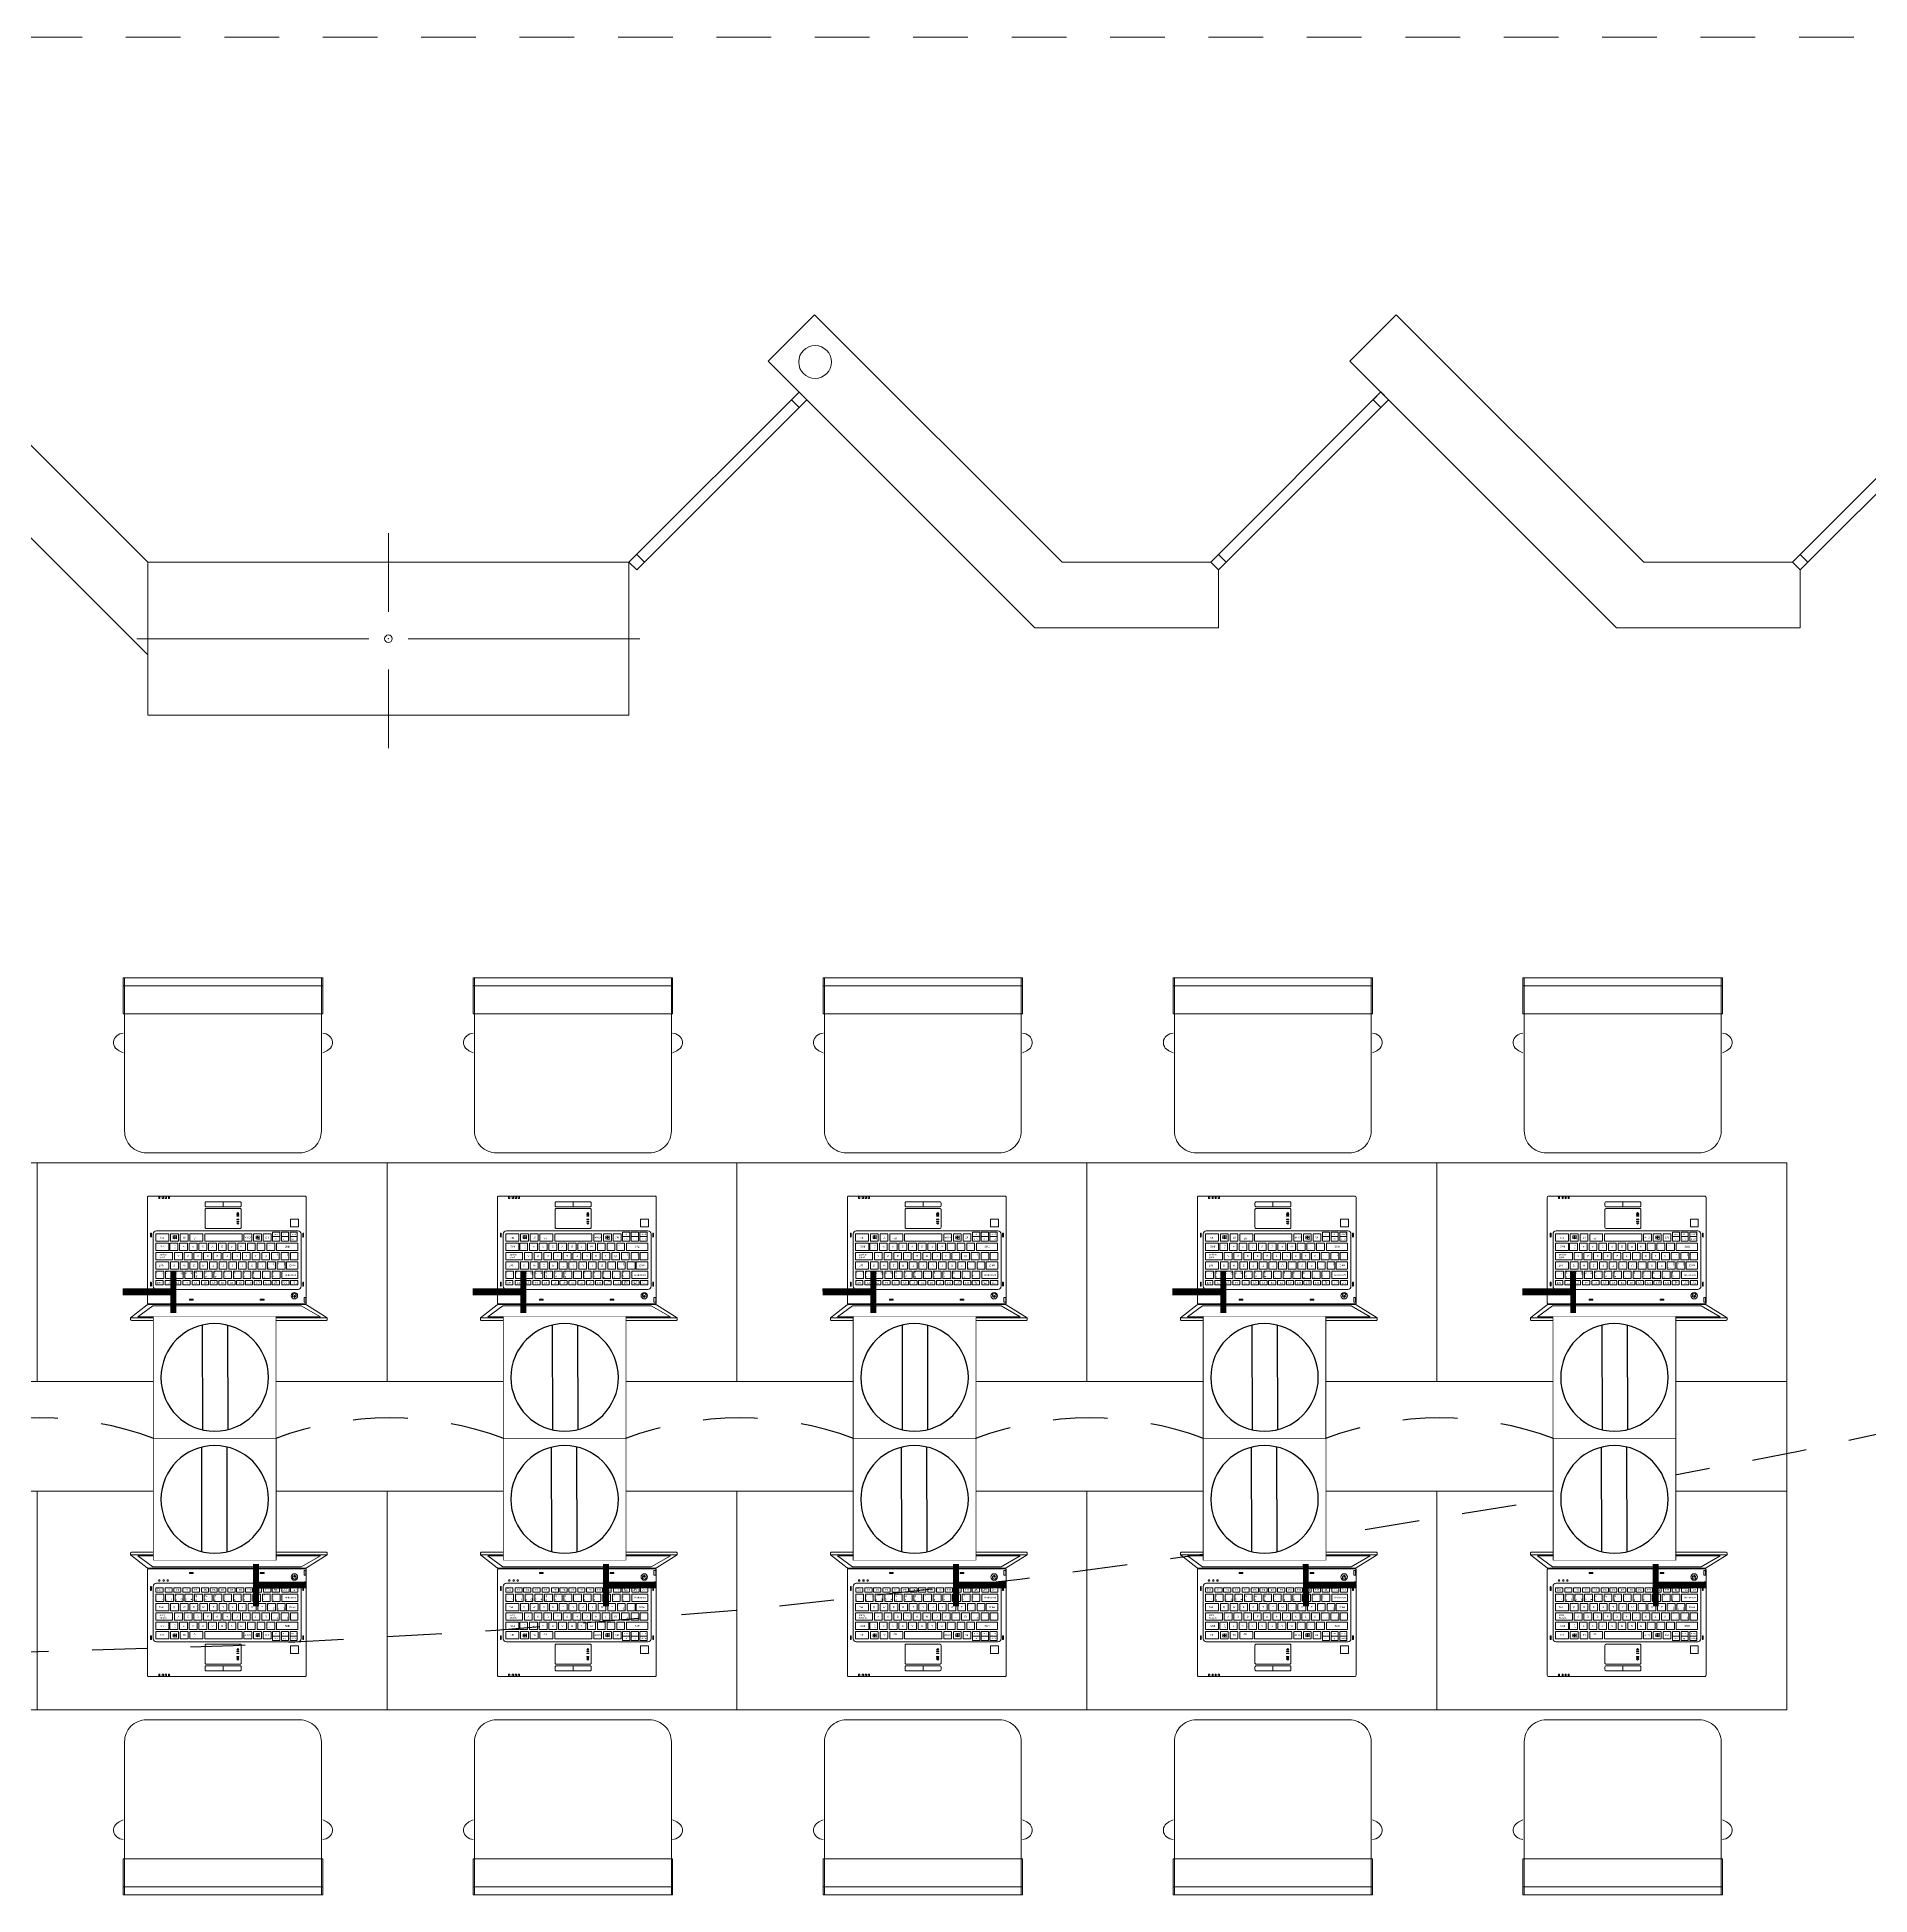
# Model space of a CAD drawing. Header units: metres. Extents: x -17 to 101, y 0 to 79.
# Drawn here: x 74.781 to 78.971, y 49.772 to 54.018 of the extents above; entities that cross this region are included whole.
import ezdxf

# ---------------------------------------------------------------- set-up
doc = ezdxf.new("R2010")
doc.units = ezdxf.units.M
doc.set_wipeout_variables(frame=1)
doc.linetypes.add('CONTINUA', pattern=[0])
doc.linetypes.add('HIDDEN2', pattern=[0.1875, 0.125, -0.0625])
for name, color, linetype, lineweight in [('Cotas varias El', 253, 'Continuous', 13), ('GRAFO 0 BLANCO', 7, 'Continuous', 0), ('TOMACORRIENTE', 5, 'HIDDEN2', 30)]:
    doc.layers.add(name, color=color, linetype=linetype, lineweight=lineweight)
doc.styles.get("Standard").update_dxf_attribs({"font": 'arial.ttf'})
doc.styles.add('style1', font='arial.ttf', dxfattribs={"height": 0.35})

# ---------------------------------------------------------------- blocks, each defined once
blk = doc.blocks.new('A$C34F338A5')
at = {"layer": 'GRAFO 0 BLANCO', "color": 8}
for p, q in [((0.7563, 0.6624), (0.7516, 0.6528)), ((0.7573, 0.6643), (0.7563, 0.6624)), ((0.7597, 0.6677), (0.7573, 0.6643)), ((0.7626, 0.6706), (0.7597, 0.6677)), ((0.7659, 0.6728), (0.7626, 0.6706)), ((0.7695, 0.6743), (0.7659, 0.6728)), ((0.7732, 0.6751), (0.7695, 0.6743)), ((0.777, 0.6751), (0.7732, 0.6751)), ((0.7807, 0.6743), (0.777, 0.6751)), ((0.7843, 0.6728), (0.7807, 0.6743)), ((0.7876, 0.6706), (0.7843, 0.6728)), ((0.7905, 0.6677), (0.7876, 0.6706)), ((0.7929, 0.6643), (0.7905, 0.6677)), ((0.7948, 0.6605), (0.7929, 0.6643)), ((0.7961, 0.6563), (0.7948, 0.6605)), ((0.7966, 0.6528), (0.7961, 0.6563)), ((0.8406, 0.6528), (0.905, 0.6528)), ((0.8406, 0.1969), (0.8406, 0.6528)), ((0.905, 0.6528), (0.923, 0.6528)), ((0.905, 0.1969), (0.905, 0.6528)), ((0.923, 0.1969), (0.923, 0.6528)), ((0.7516, 0.1969), (0.7563, 0.1873)), ((0.7563, 0.1873), (0.7573, 0.1854)), ((0.7573, 0.1854), (0.7597, 0.182)), ((0.7597, 0.182), (0.7626, 0.1792)), ((0.7626, 0.1792), (0.7659, 0.177)), ((0.7659, 0.177), (0.7695, 0.1754)), ((0.7695, 0.1754), (0.7732, 0.1747)), ((0.7732, 0.1747), (0.777, 0.1747)), ((0.777, 0.1747), (0.7807, 0.1754)), ((0.7807, 0.1754), (0.7843, 0.177)), ((0.7843, 0.177), (0.7876, 0.1792)), ((0.7876, 0.1792), (0.7905, 0.182)), ((0.7905, 0.182), (0.7929, 0.1854)), ((0.7929, 0.1854), (0.7948, 0.1893)), ((0.7948, 0.1893), (0.7961, 0.1934)), ((0.7961, 0.1934), (0.7966, 0.1969)), ((0.8406, 0.1969), (0.905, 0.1969)), ((0.905, 0.1969), (0.923, 0.1969))]:
    blk.add_line(p, q, dxfattribs=at)
for points in [[(0, 0.8), (0.5, 0.8), (0.5, 0), (0, 0), (0, 0.8)], [(0.3627, 0.4564), (0.3601, 0.459), (0.3627, 0.4615), (0.3627, 0.4564)], [(0.384, 0.4564), (0.3865, 0.459), (0.384, 0.4615), (0.384, 0.4564)]]:
    blk.add_lwpolyline(points, dxfattribs=at)
for points in [[(0.1458, 0.6634), (0.1458, 0.2137), (0.1422, 0.2137, -0.414214), (0.1394, 0.2165), (0.1394, 0.6606, -0.414214), (0.1422, 0.6634)], [(0.176, 0.2531), (0.176, 0.6147, 0.14104), (0.1757, 0.6157), (0.1458, 0.6634), (0.1458, 0.2138), (0.1756, 0.2519, 0.167529)], [(0.4239, 0.2553), (0.4239, 0.6124, 0.414214), (0.421, 0.6153), (0.18, 0.6153, 0.414214), (0.178, 0.6133), (0.178, 0.2544, 0.414214), (0.18, 0.2524), (0.421, 0.2524, 0.414214)], [(0.3448, 0.2727), (0.3448, 0.5965, 0.414214), (0.3377, 0.6036), (0.2181, 0.6036, 0.414214), (0.2109, 0.5965), (0.2109, 0.2727, 0.414214), (0.2181, 0.2656), (0.3377, 0.2656, 0.414214)], [(0.2273, 0.608), (0.2273, 0.6083, 0.414214), (0.2265, 0.6091), (0.2192, 0.6091, 0.414214), (0.2184, 0.6083), (0.2184, 0.608, 0.414214), (0.2192, 0.6073), (0.2265, 0.6073, 0.414214)], [(0.3395, 0.608), (0.3395, 0.6083, 0.414214), (0.3388, 0.6091), (0.3314, 0.6091, 0.414214), (0.3306, 0.6083), (0.3306, 0.608, 0.414214), (0.3314, 0.6073), (0.3388, 0.6073, 0.414214)], [(0.3961, 0.387), (0.3961, 0.4637, 0.414214), (0.3932, 0.4665), (0.3528, 0.4665, 0.414214), (0.3499, 0.4637), (0.3499, 0.387, 0.414214), (0.3528, 0.3842), (0.3932, 0.3842, 0.414214)], [(0.4109, 0.4253), (0.4109, 0.4637, 0.414214), (0.408, 0.4665), (0.4024, 0.4665, 0.414214), (0.3996, 0.4637), (0.3996, 0.4253)], [(0.4109, 0.387), (0.4109, 0.4253), (0.3996, 0.4253), (0.3996, 0.387, 0.414214), (0.4024, 0.3842), (0.408, 0.3842, 0.414214)], [(0.2273, 0.26), (0.2273, 0.2603, 0.414214), (0.2265, 0.2611), (0.2192, 0.2611, 0.414214), (0.2184, 0.2603), (0.2184, 0.26, 0.414214), (0.2192, 0.2593), (0.2265, 0.2593, 0.414214)], [(0.3395, 0.26), (0.3395, 0.2603, 0.414214), (0.3388, 0.2611), (0.3314, 0.2611, 0.414214), (0.3306, 0.2603), (0.3306, 0.26, 0.414214), (0.3314, 0.2593), (0.3388, 0.2593, 0.414214)]]:
    blk.add_lwpolyline(points, format="xyb", close=True, dxfattribs=at)
for points in [[(0.1735, 0.2644), (0.1735, 0.604), (0.1478, 0.6476), (0.1478, 0.2301)], [(0.1814, 0.6102), (0.1814, 0.6143), (0.1925, 0.6143), (0.1925, 0.6102)], [(0.2211, 0.5796), (0.2211, 0.596), (0.2312, 0.596), (0.2312, 0.5796)], [(0.2361, 0.5595), (0.2361, 0.596), (0.2525, 0.596), (0.2525, 0.5595)], [(0.2574, 0.5698), (0.2574, 0.596), (0.2738, 0.596), (0.2738, 0.5698)], [(0.2787, 0.5789), (0.2787, 0.596), (0.2951, 0.596), (0.2951, 0.5789)], [(0.3, 0.5473), (0.3, 0.5959), (0.3163, 0.5959), (0.3163, 0.5473)], [(0.3316, 0.5945), (0.3316, 0.5781), (0.3213, 0.5781), (0.3213, 0.5945)], [(0.3316, 0.5781), (0.3316, 0.5945), (0.3419, 0.5945), (0.3419, 0.5781)], [(0.3537, 0.5976), (0.3537, 0.5795), (0.3717, 0.5795), (0.3717, 0.5976)], [(0.176, 0.5931), (0.176, 0.5644), (0.178, 0.5644), (0.178, 0.5931)], [(0.176, 0.5931), (0.176, 0.5911), (0.178, 0.5911), (0.178, 0.5931)], [(0.176, 0.5644), (0.176, 0.5664), (0.178, 0.5664), (0.178, 0.5644)], [(0.1966, 0.5873), (0.1966, 0.5888), (0.1921, 0.5888), (0.1921, 0.5873)], [(0.2211, 0.5596), (0.2211, 0.5761), (0.2312, 0.5761), (0.2312, 0.5596)], [(0.2211, 0.5377), (0.2211, 0.5542), (0.2312, 0.5542), (0.2312, 0.5377)], [(0.2361, 0.5373), (0.2361, 0.5553), (0.2525, 0.5553), (0.2525, 0.5373)], [(0.2574, 0.5489), (0.2574, 0.5669), (0.2738, 0.5669), (0.2738, 0.5489)], [(0.2787, 0.5579), (0.2787, 0.5758), (0.2951, 0.5758), (0.2951, 0.5579)], [(0.2787, 0.5357), (0.2787, 0.5536), (0.2951, 0.5536), (0.2951, 0.5357)], [(0.3316, 0.5747), (0.3316, 0.5583), (0.3213, 0.5583), (0.3213, 0.5747)], [(0.3316, 0.5548), (0.3316, 0.5384), (0.3213, 0.5384), (0.3213, 0.5548)], [(0.3316, 0.5583), (0.3316, 0.5747), (0.3419, 0.5747), (0.3419, 0.5583)], [(0.3316, 0.5384), (0.3316, 0.5548), (0.3419, 0.5548), (0.3419, 0.5384)], [(0.1882, 0.5102), (0.1882, 0.5187), (0.1864, 0.5187), (0.1864, 0.5102)], [(0.2211, 0.5178), (0.2211, 0.5342), (0.2312, 0.5342), (0.2312, 0.5178)], [(0.2211, 0.4962), (0.2211, 0.5126), (0.2312, 0.5126), (0.2312, 0.4962)], [(0.2361, 0.5151), (0.2361, 0.5331), (0.2525, 0.5331), (0.2525, 0.5151)], [(0.2361, 0.493), (0.2361, 0.5109), (0.2525, 0.5109), (0.2525, 0.493)], [(0.2574, 0.5268), (0.2574, 0.5447), (0.2738, 0.5447), (0.2738, 0.5268)], [(0.2574, 0.5046), (0.2574, 0.5226), (0.2738, 0.5226), (0.2738, 0.5046)], [(0.2787, 0.5135), (0.2787, 0.5315), (0.2951, 0.5315), (0.2951, 0.5135)], [(0.3, 0.5251), (0.3, 0.5431), (0.3163, 0.5431), (0.3163, 0.5251)], [(0.3, 0.503), (0.3, 0.5209), (0.3163, 0.5209), (0.3163, 0.503)], [(0.3213, 0.517), (0.3213, 0.5349), (0.3377, 0.5349), (0.3377, 0.517)], [(0.3213, 0.4948), (0.3213, 0.5128), (0.3377, 0.5128), (0.3377, 0.4948)], [(0.2211, 0.4762), (0.2211, 0.4926), (0.2312, 0.4926), (0.2312, 0.4762)], [(0.2211, 0.4559), (0.2211, 0.4724), (0.2312, 0.4724), (0.2312, 0.4559)], [(0.2361, 0.4708), (0.2361, 0.4888), (0.2525, 0.4888), (0.2525, 0.4708)], [(0.2574, 0.4824), (0.2574, 0.5004), (0.2738, 0.5004), (0.2738, 0.4824)], [(0.2574, 0.4603), (0.2574, 0.4782), (0.2738, 0.4782), (0.2738, 0.4603)], [(0.2787, 0.4914), (0.2787, 0.5093), (0.2951, 0.5093), (0.2951, 0.4914)], [(0.2787, 0.4692), (0.2787, 0.4871), (0.2951, 0.4871), (0.2951, 0.4692)], [(0.3, 0.4808), (0.3, 0.4988), (0.3163, 0.4988), (0.3163, 0.4808)], [(0.3, 0.4586), (0.3, 0.4766), (0.3163, 0.4766), (0.3163, 0.4586)], [(0.3213, 0.4727), (0.3213, 0.4906), (0.3377, 0.4906), (0.3377, 0.4727)], [(0.3213, 0.3832), (0.3213, 0.4684), (0.3377, 0.4684), (0.3377, 0.3832)], [(0.3325, 0.5005), (0.3333, 0.5079), (0.3251, 0.5079), (0.3261, 0.5005)], [(0.3325, 0.5005), (0.3329, 0.5041), (0.3256, 0.5042), (0.3261, 0.5005)], [(0.3325, 0.5005), (0.3333, 0.5079), (0.3293, 0.5079), (0.3293, 0.5005)], [(0.2211, 0.436), (0.2211, 0.4524), (0.2312, 0.4524), (0.2312, 0.436)], [(0.2211, 0.4153), (0.2211, 0.4317), (0.2312, 0.4317), (0.2312, 0.4153)], [(0.2361, 0.4487), (0.2361, 0.4666), (0.2525, 0.4666), (0.2525, 0.4487)], [(0.2361, 0.4265), (0.2361, 0.4444), (0.2525, 0.4444), (0.2525, 0.4265)], [(0.2574, 0.4381), (0.2574, 0.4561), (0.2738, 0.4561), (0.2738, 0.4381)], [(0.2574, 0.4159), (0.2574, 0.4339), (0.2738, 0.4339), (0.2738, 0.4159)], [(0.2787, 0.447), (0.2787, 0.465), (0.2951, 0.465), (0.2951, 0.447)], [(0.2787, 0.4249), (0.2787, 0.4428), (0.2951, 0.4428), (0.2951, 0.4249)], [(0.3, 0.4365), (0.3, 0.4544), (0.3163, 0.4544), (0.3163, 0.4365)], [(0.3, 0.4143), (0.3, 0.4323), (0.3163, 0.4323), (0.3163, 0.4143)], [(0.3664, 0.4564), (0.3664, 0.4615), (0.3671, 0.4615), (0.3671, 0.4564)], [(0.3705, 0.4564), (0.3705, 0.4615), (0.3712, 0.4615), (0.3712, 0.4564)], [(0.3781, 0.4564), (0.3781, 0.4615), (0.3788, 0.4615), (0.3788, 0.4564)], [(0.381, 0.4564), (0.381, 0.4615), (0.3817, 0.4615), (0.3817, 0.4564)], [(0.2211, 0.3953), (0.2211, 0.4117), (0.2312, 0.4117), (0.2312, 0.3953)], [(0.2211, 0.3756), (0.2211, 0.392), (0.2312, 0.392), (0.2312, 0.3756)], [(0.2361, 0.4043), (0.2361, 0.4223), (0.2525, 0.4223), (0.2525, 0.4043)], [(0.2361, 0.3822), (0.2361, 0.4001), (0.2525, 0.4001), (0.2525, 0.3822)], [(0.2574, 0.3938), (0.2574, 0.4117), (0.2738, 0.4117), (0.2738, 0.3938)], [(0.2574, 0.3716), (0.2574, 0.3896), (0.2738, 0.3896), (0.2738, 0.3716)], [(0.2787, 0.4027), (0.2787, 0.4206), (0.2951, 0.4206), (0.2951, 0.4027)], [(0.2787, 0.3805), (0.2787, 0.3985), (0.2951, 0.3985), (0.2951, 0.3805)], [(0.3, 0.3921), (0.3, 0.4101), (0.3163, 0.4101), (0.3163, 0.3921)], [(0.3, 0.37), (0.3, 0.3879), (0.3163, 0.3879), (0.3163, 0.37)], [(0.1882, 0.3483), (0.1882, 0.3567), (0.1864, 0.3567), (0.1864, 0.3483)], [(0.2211, 0.3545), (0.2211, 0.3709), (0.2312, 0.3709), (0.2312, 0.3545)], [(0.2211, 0.3333), (0.2211, 0.3498), (0.2312, 0.3498), (0.2312, 0.3333)], [(0.2361, 0.36), (0.2361, 0.3779), (0.2525, 0.3779), (0.2525, 0.36)], [(0.2361, 0.3378), (0.2361, 0.3558), (0.2525, 0.3558), (0.2525, 0.3378)], [(0.2574, 0.3494), (0.2574, 0.3674), (0.2738, 0.3674), (0.2738, 0.3494)], [(0.2574, 0.3273), (0.2574, 0.3452), (0.2738, 0.3452), (0.2738, 0.3273)], [(0.2787, 0.3584), (0.2787, 0.3763), (0.2951, 0.3763), (0.2951, 0.3584)], [(0.2787, 0.3362), (0.2787, 0.3542), (0.2951, 0.3542), (0.2951, 0.3362)], [(0.3, 0.3478), (0.3, 0.3658), (0.3163, 0.3658), (0.3163, 0.3478)], [(0.3, 0.3257), (0.3, 0.3436), (0.3163, 0.3436), (0.3163, 0.3257)], [(0.3212, 0.3494), (0.3212, 0.3789), (0.3376, 0.3789), (0.3376, 0.3494)], [(0.3212, 0.3273), (0.3212, 0.3452), (0.3376, 0.3452), (0.3376, 0.3273)], [(0.176, 0.2746), (0.176, 0.3033), (0.178, 0.3033), (0.178, 0.2746)], [(0.176, 0.3033), (0.176, 0.3013), (0.178, 0.3013), (0.178, 0.3033)], [(0.2211, 0.3122), (0.2211, 0.3286), (0.2312, 0.3286), (0.2312, 0.3122)], [(0.2211, 0.2925), (0.2211, 0.3089), (0.2312, 0.3089), (0.2312, 0.2925)], [(0.2361, 0.3157), (0.2361, 0.3336), (0.2525, 0.3336), (0.2525, 0.3157)], [(0.2361, 0.2935), (0.2361, 0.3114), (0.2525, 0.3114), (0.2525, 0.2935)], [(0.2574, 0.3051), (0.2574, 0.3231), (0.2738, 0.3231), (0.2738, 0.3051)], [(0.2574, 0.2712), (0.2574, 0.3009), (0.2738, 0.3009), (0.2738, 0.2712)], [(0.2787, 0.314), (0.2787, 0.332), (0.2951, 0.332), (0.2951, 0.314)], [(0.2787, 0.2712), (0.2787, 0.3098), (0.2951, 0.3098), (0.2951, 0.2712)], [(0.3, 0.3035), (0.3, 0.3214), (0.3163, 0.3214), (0.3163, 0.3035)], [(0.3, 0.2712), (0.3, 0.3011), (0.3163, 0.3011), (0.3163, 0.2712)], [(0.3212, 0.3051), (0.3212, 0.3231), (0.3376, 0.3231), (0.3376, 0.3051)], [(0.3212, 0.2712), (0.3212, 0.3009), (0.3376, 0.3009), (0.3376, 0.2712)], [(0.3336, 0.311), (0.3344, 0.3184), (0.3262, 0.3184), (0.3272, 0.311)], [(0.3336, 0.311), (0.334, 0.3147), (0.3267, 0.3147), (0.3272, 0.311)], [(0.3336, 0.311), (0.3344, 0.3184), (0.3304, 0.3184), (0.3304, 0.311)], [(0.4239, 0.3), (0.4239, 0.3027), (0.4185, 0.3027), (0.4185, 0.3)], [(0.176, 0.2746), (0.176, 0.2766), (0.178, 0.2766), (0.178, 0.2746)], [(0.2211, 0.2713), (0.2211, 0.2878), (0.2312, 0.2878), (0.2312, 0.2713)], [(0.2361, 0.2713), (0.2361, 0.2893), (0.2525, 0.2893), (0.2525, 0.2713)], [(0.4239, 0.293), (0.4239, 0.2957), (0.4185, 0.2957), (0.4185, 0.293)], [(0.4239, 0.2861), (0.4239, 0.2889), (0.4185, 0.2889), (0.4185, 0.2861)], [(0.4239, 0.278), (0.4239, 0.2807), (0.4185, 0.2807), (0.4185, 0.278)]]:
    blk.add_lwpolyline(points, close=True, dxfattribs=at)
blk.add_lwpolyline([(0.923, 0.1999), (0.573, 0.1999, -0.414214), (0.523, 0.2499), (0.523, 0.5999, -0.414214), (0.573, 0.6499), (0.923, 0.6499), (0.923, 0.1999)], format="xyb", dxfattribs=at)
for centre, radius in [((0.1965, 0.5881), 0.00745), ((0.2045, 0.2985), 0.00177), ((0.2045, 0.2892), 0.00177), ((0.2045, 0.2793), 0.00177)]:
    blk.add_circle(centre, radius, dxfattribs=at)
blk.add_arc((0.1971, 0.5881), 0.00424, 222.7517, 140.8259, dxfattribs=at)
for s, height, p in [('Bloq', 0.00246, (0.2255, 0.5646)), ('Pausa', 0.00246, (0.2258, 0.5837)), ('Despl', 0.00246, (0.2286, 0.5637)), ('Inter', 0.00246, (0.2287, 0.5843)), ('Retroceso', 0.00417, (0.2455, 0.5659)), ('Enter', 0.00417, (0.2673, 0.577)), (']', 0.00417, (0.2704, 0.5637)), ('+', 0.00417, (0.2718, 0.55)), ('}', 0.00417, (0.2918, 0.572)), ('Shift', 0.00417, (0.3105, 0.5661)), ('Re Pág', 0.00246, (0.327, 0.581)), ('Inicio ', 0.00246, (0.327, 0.5619)), ('Av Pág', 0.00246, (0.3379, 0.582)), ('Fin', 0.00246, (0.3386, 0.5635)), ('Impr', 0.00246, (0.226, 0.5422)), ('F12', 0.00411, (0.2281, 0.5211)), ('F11', 0.00411, (0.2282, 0.5006)), ('Pant', 0.00246, (0.2291, 0.5424)), ('?', 0.00417, (0.2413, 0.5176)), ('¿', 0.00417, (0.2423, 0.5385)), ('¡', 0.00417, (0.2503, 0.5386)), ("'", 0.00417, (0.2521, 0.5178)), ('^ ', 0.00417, (0.263, 0.5281)), ('*', 0.00417, (0.263, 0.5497)), ('P', 0.00417, (0.2669, 0.5119)), ('[ ', 0.00417, (0.2706, 0.5405)), ('`', 0.00417, (0.2725, 0.5289)), ('¨', 0.00417, (0.2847, 0.5387)), ('Ñ', 0.00417, (0.2892, 0.5202)), ('{', 0.00417, (0.2923, 0.5479)), ('´', 0.00417, (0.2924, 0.539)), ('_', 0.00417, (0.3028, 0.5297)), ('-', 0.00417, (0.3136, 0.5299)), ('Insert', 0.00246, (0.3269, 0.5424)), ('Ctrl', 0.00417, (0.3312, 0.5213)), ('Supr', 0.00246, (0.3375, 0.5429)), ('F10', 0.00411, (0.2281, 0.4798)), ('F9', 0.00411, (0.2282, 0.461)), ('=', 0.00417, (0.2401, 0.4945)), (')', 0.00417, (0.242, 0.4737)), ('0', 0.00417, (0.2504, 0.4939)), ('9', 0.00417, (0.2508, 0.4725)), ('O', 0.00417, (0.2671, 0.4895)), ('I', 0.00417, (0.267, 0.4688)), ('L', 0.00417, (0.2892, 0.4984)), ('K', 0.00417, (0.2894, 0.476)), (':', 0.00417, (0.3044, 0.5056)), (';', 0.00417, (0.305, 0.4829)), ('M', 0.00417, (0.3109, 0.4649)), ('.', 0.00417, (0.3139, 0.5059)), (',', 0.00417, (0.3142, 0.4823)), ('Alt Gr', 0.00417, (0.3317, 0.4744)), ('F8', 0.00411, (0.2281, 0.4411)), ('F7', 0.00411, (0.2283, 0.4206)), ('/', 0.00417, (0.2411, 0.4293)), ('(', 0.00417, (0.242, 0.4507)), ('8', 0.00417, (0.2511, 0.45)), ('7', 0.00417, (0.2514, 0.4276)), ('U', 0.00417, (0.2671, 0.445)), ('Y', 0.00417, (0.2672, 0.4234)), ('H', 0.00417, (0.2891, 0.4319)), ('J', 0.00417, (0.2892, 0.4553)), ('N', 0.00417, (0.3104, 0.4436)), ('B', 0.00417, (0.3107, 0.4216)), ('F6', 0.00411, (0.2282, 0.4008)), ('F5', 0.00411, (0.2282, 0.3809)), ('&', 0.00417, (0.2415, 0.406)), ('%%%', 0.00417, (0.2423, 0.3838)), ('5', 0.00417, (0.2507, 0.3837)), ('6', 0.00417, (0.2514, 0.4054)), ('T', 0.00417, (0.2672, 0.4012)), ('G', 0.00417, (0.2894, 0.4097)), ('F', 0.00417, (0.2893, 0.3886)), ('V', 0.00417, (0.3107, 0.399)), ('F3', 0.00411, (0.2279, 0.3388)), ('F4', 0.00411, (0.228, 0.3593)), ('.', 0.00417, (0.2383, 0.3394)), ('$', 0.00417, (0.2423, 0.362)), ('#', 0.00417, (0.25, 0.3512)), ('3', 0.00417, (0.2502, 0.3386)), ('4', 0.00417, (0.2512, 0.3615)), ('~ ', 0.00417, (0.2525, 0.3735)), ('E', 0.00417, (0.2671, 0.3565)), ('R', 0.00417, (0.2673, 0.3782)), ('S', 0.00417, (0.2893, 0.3432)), ('D', 0.00417, (0.2894, 0.3656)), ('X', 0.00417, (0.3104, 0.3543)), ('C', 0.00417, (0.3107, 0.3768)), ('Alt', 0.00417, (0.329, 0.358)), ('Fn', 0.00417, (0.3311, 0.3337)), ('F1', 0.00411, (0.228, 0.2976)), ('F2', 0.00411, (0.2282, 0.318)), ('"', 0.00417, (0.2421, 0.3164)), ('¬', 0.00417, (0.2411, 0.3067)), ('|', 0.00411, (0.2496, 0.3072)), ('@', 0.00417, (0.2498, 0.3279)), ('2', 0.00417, (0.251, 0.3164)), ('1', 0.00417, (0.251, 0.2944)), ('Q', 0.00417, (0.2671, 0.3107)), ('W', 0.00417, (0.2674, 0.3337)), ('A', 0.00417, (0.2894, 0.3212)), ('<', 0.00417, (0.3077, 0.3134)), ('Z', 0.00417, (0.3101, 0.3335)), ('>', 0.00417, (0.3135, 0.314)), ('Esc', 0.00411, (0.2275, 0.2743)), ('!', 0.00417, (0.2416, 0.2946)), ('\\', 0.00417, (0.2495, 0.2849)), ('°', 0.00411, (0.2523, 0.2723)), ('Tab', 0.00417, (0.2672, 0.2786)), ('Bloq', 0.00417, (0.2859, 0.2795)), ('Mayús', 0.00417, (0.2918, 0.2795)), ('Shift', 0.00417, (0.3108, 0.2816)), ('Ctrl', 0.00417, (0.3308, 0.2812))]:
    blk.add_text(s, height=height, rotation=90, dxfattribs=at).set_placement(p)
blk = doc.blocks.new('TOMACORRIENTE EN PISO')
at = {"layer": 'TOMACORRIENTE', "linetype": 'CONTINUA', "lineweight": 25}
blk.add_lwpolyline([(-0.1663, -0.1663), (0.1662, -0.1663), (0.1662, 0.1662), (-0.1663, 0.1662)], close=True, dxfattribs=at)
at = {"layer": 'TOMACORRIENTE', "color": 5, "linetype": 'CONTINUA', "style": 'style1', "text_generation_flag": 4}
blk.add_text('T', height=0.1466, rotation=179.8829, dxfattribs=at).set_placement((0.2959, -0.2513))
at = {"linetype": 'CONTINUA', "lineweight": 25}
blk.add_wipeout([(-0.1663, -0.1663), (0.1662, -0.1663), (0.1662, 0.1662), (-0.1663, 0.1662)], dxfattribs=at).dxf.layer = 'TOMACORRIENTE'
at = {"layer": 'TOMACORRIENTE', "color": 5, "linetype": 'CONTINUA', "lineweight": 25}
for p, q in [((-0.1421, 0.0364), (0.1422, 0.0358)), ((-0.1429, -0.0327), (0.1428, -0.0333))]:
    blk.add_line(p, q, dxfattribs=at)
blk.add_ellipse((0, 0), major_axis=(0.1039, 0.1035), ratio=1, start_param=5.497787, end_param=11.780972, dxfattribs=at)

msp = doc.modelspace()

# ---------------------------------------------------------------- linework, layer by layer
at = {"layer": 'Cotas varias El', "linetype": 'Continuous'}
for p, q in [((76.1339, 52.8181), (76.5228, 53.207)), ((76.5228, 53.207), (76.5052, 53.1894)), ((76.5228, 53.207), (76.5405, 53.1894)), ((77.464, 52.8182), (77.8529, 53.2071)), ((77.8529, 53.2071), (77.8352, 53.1894)), ((77.8529, 53.2071), (77.8705, 53.1894)), ((78.794, 52.8182), (79.1829, 53.2071)), ((76.1693, 52.8181), (76.5228, 53.1717)), ((76.5052, 53.1894), (76.5228, 53.1717)), ((76.5228, 53.1717), (76.5405, 53.1894)), ((77.4993, 52.8182), (77.8529, 53.1717)), ((77.8352, 53.1894), (77.8529, 53.1717)), ((77.8529, 53.1717), (77.8705, 53.1894)), ((78.8293, 52.8182), (79.1829, 53.1717)), ((75.5839, 52.8847), (75.5839, 52.7047)), ((76.1693, 52.8181), (76.1516, 52.8358)), ((77.4993, 52.8182), (77.4816, 52.8358)), ((78.8293, 52.8182), (78.8117, 52.8358)), ((76.1339, 52.8181), (76.1516, 52.8004)), ((76.1516, 52.8004), (76.1693, 52.8181)), ((77.4816, 52.8005), (77.4993, 52.8182)), ((78.8117, 52.8005), (78.8293, 52.8182)), ((75.0089, 52.6431), (75.5389, 52.6431)), ((76.1589, 52.6431), (75.6289, 52.6431)), ((75.5839, 52.5731), (75.5839, 52.3931))]:
    msp.add_line(p, q, dxfattribs=at)
at = {"layer": 'Cotas varias El', "ltscale": 0.05}
for p, q in [((77.464, 52.8182), (77.4816, 52.8005)), ((77.464, 52.8182), (77.4816, 52.8005)), ((77.4816, 52.8005), (77.4816, 52.6682)), ((78.794, 52.8182), (78.8117, 52.8005)), ((78.794, 52.8181), (78.8117, 52.8005)), ((78.8117, 52.8005), (78.8117, 52.6682)), ((77.0617, 52.6682), (77.4816, 52.6682))]:
    msp.add_line(p, q, dxfattribs=at)
at = {"layer": 'Cotas varias El', "linetype": 'HIDDEN2'}
msp.add_lwpolyline([(85.2339, 52.8181), (85.2339, 54.0181), (56.4339, 54.0181), (56.4339, 52.8181)], dxfattribs=at)
at = {"layer": 'Cotas varias El', "ltscale": 0.05}
for points in [[(75.0339, 52.8182), (74.4682, 53.3838)], [(76.5582, 53.3838), (76.4521, 53.2778)], [(77.1239, 52.8182), (76.5582, 53.3838)], [(77.8882, 53.3838), (77.7821, 53.2778)], [(78.4539, 52.8182), (77.8882, 53.3838)], [(74.3622, 53.2778), (75.0339, 52.606)], [(76.4521, 53.2778), (77.0617, 52.6682)], [(77.7821, 53.2778), (78.3918, 52.6682)], [(77.464, 52.8182), (77.1239, 52.8182)], [(78.4539, 52.8182), (78.794, 52.8182)], [(78.3918, 52.6682), (78.8117, 52.6682)]]:
    msp.add_lwpolyline(points, dxfattribs=at)
at = {"layer": 'Cotas varias El'}
for points in [[(75.0339, 52.606), (75.0339, 52.4681), (76.1339, 52.4681), (76.1339, 52.8181)], [(78.7809, 50.6951), (78.7809, 50.9451)]]:
    msp.add_lwpolyline(points, dxfattribs=at)
at = {"layer": 'Cotas varias El', "linetype": 'Continuous'}
msp.add_lwpolyline([(75.0339, 52.4681), (76.1339, 52.4681), (76.1339, 52.8181), (75.0339, 52.8181)], close=True, dxfattribs=at)
at = {"layer": 'Cotas varias El'}
msp.add_circle((76.5594, 53.2757), 0.0375, dxfattribs=at)
at = {"layer": 'Cotas varias El', "linetype": 'Continuous'}
msp.add_circle((75.5839, 52.6431), 0.00871, dxfattribs=at)
msp.add_point((75.5839, 52.6431), dxfattribs=at)
at = {"layer": 'TOMACORRIENTE', "lineweight": 25}
msp.add_arc((74.2104, 73.213), 22.8935, 260.48126, 284.61871, dxfattribs=at)

# ---------------------------------------------------------------- block references
at = {"layer": 'Cotas varias El', "xscale": -1, "rotation": 270}
for p in [(73.9809, 50.9451), (74.7809, 50.9451), (75.5809, 50.9451), (76.3809, 50.9451), (77.1809, 50.9451), (77.9809, 50.9451)]:
    msp.add_blockref('A$C34F338A5', p, dxfattribs=at)
at = {"layer": 'Cotas varias El', "rotation": 270}
for p in [(73.9809, 50.6951), (74.7809, 50.6951), (75.5809, 50.6951), (76.3809, 50.6951), (77.1809, 50.6951), (77.9809, 50.6951)]:
    msp.add_blockref('A$C34F338A5', p, dxfattribs=at)

# ---------------------------------------------------------------- next in the draw order: block references
at = {"layer": 'TOMACORRIENTE', "lineweight": 25, "xscale": -0.8382000000000001, "yscale": 0.8382000000000001, "zscale": 0.8382000000000001, "rotation": 90}
for p in [(75.1869, 50.676), (75.9869, 50.676), (76.7869, 50.676), (77.5869, 50.676), (78.3869, 50.676)]:
    msp.add_blockref('TOMACORRIENTE EN PISO', p, dxfattribs=at)

# ---------------------------------------------------------------- next in the draw order: block references
at = {"layer": 'TOMACORRIENTE', "lineweight": 25, "xscale": -0.8382000000000001, "yscale": 0.8382000000000001, "zscale": 0.8382000000000001, "rotation": 270}
for p in [(75.1869, 50.9547), (75.9869, 50.9547), (76.7869, 50.9547), (77.5869, 50.9547), (78.3869, 50.9547)]:
    msp.add_blockref('TOMACORRIENTE EN PISO', p, dxfattribs=at)

# ---------------------------------------------------------------- next in the draw order: linework, layer by layer
at = {"layer": 'TOMACORRIENTE', "lineweight": 25}
for centre in [(74.7869, 50.1159), (75.5869, 50.1159), (76.3869, 50.1159), (77.1869, 50.1159), (77.9869, 50.1159)]:
    msp.add_arc(centre, 0.7464, 69.56, 110.44, dxfattribs=at)

doc.saveas('drawing.dxf')
